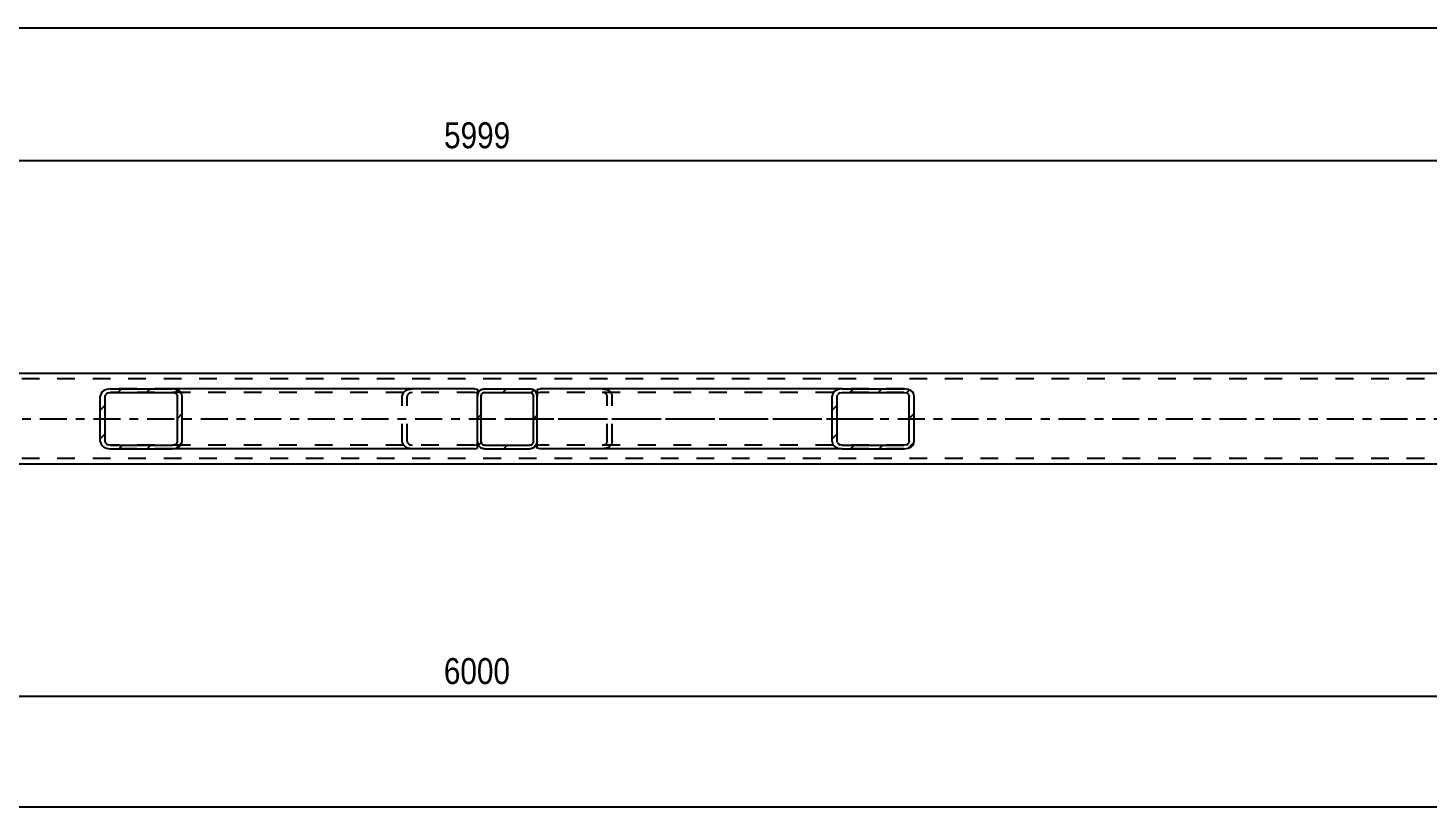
# Model space of a CAD drawing. Header units: millimetres. Extents: x 0 to 1189, y 0 to 841.
# Drawn here: x 440.2 to 594.7, y 302.5 to 388.5 of the extents above; entities that cross this region are included whole.
import ezdxf

# ---------------------------------------------------------------- set-up
doc = ezdxf.new("R2010")
doc.units = ezdxf.units.MM
doc.linetypes.add('DXK_LINE_DOT2', pattern=[3.9198, 1.9599, -1.9599])
doc.linetypes.add('DXK_LINE_DOT3', pattern=[5.9187, 2.979, -0.9799, 0.9799, -0.9799])
doc.styles.add('Arial Narrow', font='ARIALN.TTF', dxfattribs={"height": 0.2})

# ---------------------------------------------------------------- blocks, each defined once
blk = doc.blocks.new('Part-814738513-6427 - 6341')
at = {"linetype": 'Continuous'}
h = blk.add_hatch(dxfattribs=at)
h.set_pattern_fill('', scale=0.7, style=0, pattern_type=0)
h.set_pattern_definition([(45, (456.5164, 342.097), (-1.57154, 1.57154), [])])
h.paths.add_polyline_path([(456.1, 342.04), (456.52, 342.1), (456.87, 342.27), (457.11, 342.53), (457.19, 342.84), (457.19, 347.84), (457.11, 348.14), (456.87, 348.4), (456.52, 348.58), (456.1, 348.64), (449.23, 348.64), (448.81, 348.58), (448.46, 348.4), (448.22, 348.14), (448.13, 347.84), (448.13, 342.84), (448.22, 342.53), (448.46, 342.27), (448.81, 342.1), (449.23, 342.04)])
h.paths.add_polyline_path([(449.02, 342.47), (448.84, 342.55), (448.73, 342.68), (448.68, 342.84), (448.68, 347.84), (448.73, 347.99), (448.84, 348.12), (449.02, 348.21), (449.23, 348.24), (456.1, 348.24), (456.31, 348.21), (456.48, 348.12), (456.6, 347.99), (456.65, 347.84), (456.65, 342.84), (456.6, 342.68), (456.48, 342.55), (456.31, 342.47), (456.1, 342.44), (449.23, 342.44)])
at = {"color": 2, "linetype": 'Continuous'}
for p, q in [((448.22, 348.14), (448.13, 347.84)), ((448.13, 342.84), (448.13, 347.84)), ((448.68, 347.84), (448.73, 347.99)), ((448.68, 342.84), (448.68, 347.84)), ((449.23, 348.64), (448.81, 348.58)), ((449.02, 348.21), (449.23, 348.24)), ((449.23, 348.64), (456.1, 348.64)), ((449.23, 348.24), (456.1, 348.24)), ((489.44, 348.64), (456.1, 348.64)), ((456.52, 348.58), (456.1, 348.64)), ((456.1, 348.24), (456.31, 348.21)), ((456.6, 347.99), (456.65, 347.84)), ((456.65, 342.84), (456.65, 347.84)), ((457.19, 347.84), (457.11, 348.14)), ((457.19, 342.84), (457.19, 347.84)), ((489.44, 348.64), (489.76, 348.59)), ((489.76, 348.59), (489.76, 348.58)), ((489.76, 348.58), (489.76, 348.4)), ((489.76, 348.4), (489.76, 347.84)), ((448.13, 342.84), (448.22, 342.53)), ((448.73, 342.68), (448.68, 342.84)), ((448.81, 342.1), (449.23, 342.04)), ((449.23, 342.44), (449.02, 342.47)), ((449.23, 342.44), (456.1, 342.44)), ((449.23, 342.04), (456.1, 342.04)), ((456.31, 342.47), (456.1, 342.44)), ((456.1, 342.04), (456.52, 342.1)), ((489.44, 342.04), (456.1, 342.04)), ((456.65, 342.84), (456.6, 342.68)), ((457.11, 342.53), (457.19, 342.84)), ((489.44, 342.04), (489.76, 342.08)), ((489.76, 342.08), (489.76, 342.84))]:
    blk.add_line(p, q, dxfattribs=at)
at = {"color": 7, "linetype": 'DXK_LINE_DOT2'}
for p, q in [((456.1, 348.64), (449.23, 348.64)), ((489.44, 348.24), (449.23, 348.24)), ((481.47, 347.84), (481.56, 348.14)), ((481.47, 342.84), (481.47, 347.84)), ((482.06, 347.99), (482.02, 347.84)), ((482.02, 342.84), (482.02, 347.84)), ((482.15, 348.58), (482.57, 348.64)), ((482.57, 348.24), (482.36, 348.21)), ((489.65, 348.21), (489.44, 348.24)), ((489.76, 348.15), (489.65, 348.21)), ((489.76, 348.4), (489.76, 348.15)), ((489.76, 342.84), (489.76, 348.14)), ((489.44, 342.44), (449.23, 342.44)), ((456.1, 342.04), (449.23, 342.04)), ((481.56, 342.53), (481.47, 342.84)), ((482.02, 342.84), (482.06, 342.68)), ((482.57, 342.04), (482.15, 342.1)), ((482.36, 342.47), (482.57, 342.44)), ((489.44, 342.44), (489.65, 342.47)), ((489.65, 342.47), (489.76, 342.52))]:
    blk.add_line(p, q, dxfattribs=at)
at = {"color": 2, "linetype": 'Continuous'}
for centre, radius, start, end in [((449.06, 347.61), 1, 104.5547, 147.5896), ((449.15, 347.72), 0.501, 104.5547, 147.5896), ((456.18, 347.72), 0.501, 32.4104, 75.4453), ((456.26, 347.61), 1, 32.4104, 75.4453), ((449.06, 343.07), 1, 212.4104, 255.4453), ((449.15, 342.95), 0.501, 212.4104, 255.4453), ((456.18, 342.95), 0.501, 284.5547, 327.5896), ((456.26, 343.07), 1, 284.5547, 327.5896)]:
    blk.add_arc(centre, radius, start, end, dxfattribs=at)
at = {"color": 7, "linetype": 'DXK_LINE_DOT2'}
for centre, radius, start, end in [((482.4, 347.61), 1, 104.5547, 147.5896), ((482.49, 347.72), 0.501, 104.5547, 147.5896), ((482.4, 343.07), 1, 212.4104, 255.4453), ((482.49, 342.95), 0.501, 212.4104, 255.4453)]:
    blk.add_arc(centre, radius, start, end, dxfattribs=at)
blk = doc.blocks.new('Part-814738513-6457 - 6341')
at = {"linetype": 'Continuous'}
h = blk.add_hatch(dxfattribs=at)
h.set_pattern_fill('', scale=0.7, style=0, pattern_type=0)
h.set_pattern_definition([(45, (537.3027, 342.097), (-1.57154, 1.57154), [])])
h.paths.add_polyline_path([(536.88, 342.04), (537.3, 342.1), (537.66, 342.27), (537.9, 342.53), (537.98, 342.84), (537.98, 347.84), (537.9, 348.14), (537.66, 348.4), (537.3, 348.58), (536.88, 348.64), (530.02, 348.64), (529.6, 348.58), (529.24, 348.4), (529, 348.14), (528.92, 347.84), (528.92, 342.84), (529, 342.53), (529.24, 342.27), (529.6, 342.1), (530.02, 342.04)])
h.paths.add_polyline_path([(529.81, 342.47), (529.63, 342.55), (529.51, 342.68), (529.47, 342.84), (529.47, 347.84), (529.51, 347.99), (529.63, 348.12), (529.81, 348.21), (530.02, 348.24), (536.88, 348.24), (537.09, 348.21), (537.27, 348.12), (537.39, 347.99), (537.43, 347.84), (537.43, 342.84), (537.39, 342.68), (537.27, 342.55), (537.09, 342.47), (536.88, 342.44), (530.02, 342.44)])
at = {"color": 2, "linetype": 'Continuous'}
for p, q in [((496.36, 348.59), (496.68, 348.64)), ((496.36, 348.59), (496.36, 347.84)), ((530.02, 348.64), (496.68, 348.64)), ((529, 348.14), (528.92, 347.84)), ((528.92, 342.84), (528.92, 347.84)), ((529.47, 347.84), (529.51, 347.99)), ((529.47, 342.84), (529.47, 347.84)), ((530.02, 348.64), (529.6, 348.58)), ((529.81, 348.21), (530.02, 348.24)), ((530.02, 348.64), (536.88, 348.64)), ((530.02, 348.24), (536.88, 348.24)), ((537.3, 348.58), (536.88, 348.64)), ((536.88, 348.24), (537.09, 348.21)), ((537.39, 347.99), (537.43, 347.84)), ((537.43, 342.84), (537.43, 347.84)), ((537.98, 347.84), (537.9, 348.14)), ((537.98, 342.84), (537.98, 347.84)), ((496.36, 342.1), (496.36, 342.84)), ((496.36, 342.08), (496.36, 342.1)), ((496.68, 342.04), (496.36, 342.08)), ((530.02, 342.04), (496.68, 342.04)), ((528.92, 342.84), (529, 342.53)), ((529.51, 342.68), (529.47, 342.84)), ((529.6, 342.1), (530.02, 342.04)), ((530.02, 342.44), (529.81, 342.47)), ((530.02, 342.44), (536.88, 342.44)), ((530.02, 342.04), (536.88, 342.04)), ((537.09, 342.47), (536.88, 342.44)), ((536.88, 342.04), (537.3, 342.1)), ((537.43, 342.84), (537.39, 342.68)), ((537.9, 342.53), (537.98, 342.84))]:
    blk.add_line(p, q, dxfattribs=at)
at = {"color": 7, "linetype": 'DXK_LINE_DOT2'}
for p, q in [((496.36, 348.59), (496.36, 348.15)), ((496.47, 348.21), (496.36, 348.15)), ((496.36, 342.27), (496.36, 347.84)), ((496.68, 348.24), (496.47, 348.21)), ((536.88, 348.24), (496.68, 348.24)), ((503.54, 348.64), (503.96, 348.58)), ((503.75, 348.21), (503.54, 348.24)), ((504.09, 347.84), (504.05, 347.99)), ((504.09, 342.84), (504.09, 347.84)), ((504.56, 348.14), (504.64, 347.84)), ((504.64, 342.84), (504.64, 347.84)), ((536.88, 348.64), (530.02, 348.64)), ((496.36, 342.52), (496.47, 342.47)), ((496.47, 342.47), (496.68, 342.44)), ((536.88, 342.44), (496.68, 342.44)), ((503.54, 342.44), (503.75, 342.47)), ((503.96, 342.1), (503.54, 342.04)), ((504.05, 342.68), (504.09, 342.84)), ((504.64, 342.84), (504.56, 342.53)), ((536.88, 342.04), (530.02, 342.04))]:
    blk.add_line(p, q, dxfattribs=at)
at = {"color": 7, "linetype": 'DXK_LINE_DOT3'}
blk.add_line((493.26, 345.34), (533.45, 345.34), dxfattribs=at)
at = {"color": 7, "linetype": 'DXK_LINE_DOT2'}
for centre, radius, start, end in [((503.63, 347.72), 0.501, 32.4106, 75.4454), ((503.71, 347.61), 1, 32.4106, 75.4454), ((503.63, 342.95), 0.501, 284.5546, 327.5894), ((503.71, 343.07), 1, 284.5546, 327.5894)]:
    blk.add_arc(centre, radius, start, end, dxfattribs=at)
at = {"color": 2, "linetype": 'Continuous'}
for centre, radius, start, end in [((529.85, 347.61), 1, 104.5546, 147.5894), ((529.93, 347.72), 0.501, 104.5546, 147.5894), ((536.97, 347.72), 0.501, 32.4106, 75.4454), ((537.05, 347.61), 1, 32.4106, 75.4454), ((529.85, 343.07), 1, 212.4106, 255.4454), ((529.93, 342.95), 0.501, 212.4106, 255.4454), ((536.97, 342.95), 0.501, 284.5546, 327.5894), ((537.05, 343.07), 1, 284.5546, 327.5894)]:
    blk.add_arc(centre, radius, start, end, dxfattribs=at)
blk = doc.blocks.new('Part-814738513-6443 - 6341')
at = {"linetype": 'Continuous'}
h = blk.add_hatch(dxfattribs=at)
h.set_pattern_fill('', scale=0.7, style=0, pattern_type=0)
h.set_pattern_definition([(45, (495.8634, 342.097), (-1.57154, 1.57154), [])])
h.paths.add_polyline_path([(495.56, 342.04), (495.86, 342.1), (496.12, 342.27), (496.3, 342.53), (496.36, 342.84), (496.36, 347.84), (496.3, 348.14), (496.12, 348.4), (495.86, 348.58), (495.56, 348.64), (490.56, 348.64), (490.25, 348.58), (489.99, 348.4), (489.82, 348.14), (489.76, 347.84), (489.76, 342.84), (489.82, 342.53), (489.99, 342.27), (490.25, 342.1), (490.56, 342.04)])
h.paths.add_polyline_path([(490.4, 342.47), (490.27, 342.55), (490.19, 342.68), (490.16, 342.84), (490.16, 347.84), (490.19, 347.99), (490.27, 348.12), (490.4, 348.21), (490.56, 348.24), (495.56, 348.24), (495.71, 348.21), (495.84, 348.12), (495.93, 347.99), (495.96, 347.84), (495.96, 342.84), (495.93, 342.68), (495.84, 342.55), (495.71, 342.47), (495.56, 342.44), (490.56, 342.44)])
at = {"color": 7, "linetype": 'DXK_LINE_DOT2'}
for p, q in [((489.76, 347.84), (489.82, 348.14)), ((489.76, 342.84), (489.76, 347.84)), ((490.19, 347.99), (490.16, 347.84)), ((490.16, 342.84), (490.16, 347.84)), ((490.25, 348.58), (490.56, 348.64)), ((490.56, 348.24), (490.4, 348.21)), ((490.56, 348.64), (495.56, 348.64)), ((490.56, 348.24), (495.56, 348.24)), ((495.56, 348.64), (495.86, 348.58)), ((495.71, 348.21), (495.56, 348.24)), ((495.96, 347.84), (495.93, 347.99)), ((495.96, 342.84), (495.96, 347.84)), ((496.3, 348.14), (496.36, 347.84)), ((496.36, 342.84), (496.36, 347.84)), ((489.82, 342.53), (489.76, 342.84)), ((490.16, 342.84), (490.19, 342.68)), ((490.56, 342.04), (490.25, 342.1)), ((490.4, 342.47), (490.56, 342.44)), ((490.56, 342.44), (495.56, 342.44)), ((490.56, 342.04), (495.56, 342.04)), ((495.56, 342.44), (495.71, 342.47)), ((495.86, 342.1), (495.56, 342.04)), ((495.93, 342.68), (495.96, 342.84)), ((496.36, 342.84), (496.3, 342.53))]:
    blk.add_line(p, q, dxfattribs=at)
at = {"color": 2, "linetype": 'Continuous'}
for p, q in [((489.82, 348.14), (489.76, 347.84)), ((489.76, 342.84), (489.76, 347.84)), ((490.16, 347.84), (490.19, 347.99)), ((490.16, 342.84), (490.16, 347.84)), ((490.56, 348.64), (490.25, 348.58)), ((490.4, 348.21), (490.56, 348.24)), ((490.56, 348.64), (495.56, 348.64)), ((490.56, 348.24), (495.56, 348.24)), ((495.86, 348.58), (495.56, 348.64)), ((495.56, 348.24), (495.71, 348.21)), ((495.93, 347.99), (495.96, 347.84)), ((495.96, 342.84), (495.96, 347.84)), ((496.36, 347.84), (496.3, 348.14)), ((496.36, 342.84), (496.36, 347.84)), ((489.76, 342.84), (489.82, 342.53)), ((490.19, 342.68), (490.16, 342.84)), ((490.25, 342.1), (490.56, 342.04)), ((490.56, 342.44), (490.4, 342.47)), ((490.56, 342.44), (495.56, 342.44)), ((490.56, 342.04), (495.56, 342.04)), ((495.71, 342.47), (495.56, 342.44)), ((495.56, 342.04), (495.86, 342.1)), ((495.96, 342.84), (495.93, 342.68)), ((496.3, 342.53), (496.36, 342.84))]:
    blk.add_line(p, q, dxfattribs=at)
at = {"color": 7, "linetype": 'DXK_LINE_DOT3'}
blk.add_line((493.06, 345.34), (493.06, 345.34), dxfattribs=at)
at = {"color": 7, "linetype": 'DXK_LINE_DOT2'}
for centre, radius, start, end in [((490.56, 347.84), 0.8, 112.5, 157.5), ((490.56, 347.84), 0.4, 112.5, 157.5), ((495.56, 347.84), 0.4, 22.5, 67.5), ((495.56, 347.84), 0.8, 22.5, 67.5), ((490.56, 342.84), 0.8, 202.5, 247.5), ((490.56, 342.84), 0.4, 202.5, 247.5), ((495.56, 342.84), 0.4, 292.5, 337.5), ((495.56, 342.84), 0.8, 292.5, 337.5)]:
    blk.add_arc(centre, radius, start, end, dxfattribs=at)
at = {"color": 2, "linetype": 'Continuous'}
for centre, radius, start, end in [((490.56, 347.84), 0.8, 112.5, 157.5), ((490.56, 347.84), 0.4, 112.5, 157.5), ((495.56, 347.84), 0.4, 22.5, 67.5), ((495.56, 347.84), 0.8, 22.5, 67.5), ((490.56, 342.84), 0.8, 202.5, 247.5), ((490.56, 342.84), 0.4, 202.5, 247.5), ((495.56, 342.84), 0.4, 292.5, 337.5), ((495.56, 342.84), 0.8, 292.5, 337.5)]:
    blk.add_arc(centre, radius, start, end, dxfattribs=at)
blk = doc.blocks.new('Part-814738513-6497 - 6341')
at = {"color": 2, "linetype": 'Continuous'}
for p, q in [((760.76, 350.34), (92.26, 350.34)), ((760.76, 340.34), (92.26, 340.34))]:
    blk.add_line(p, q, dxfattribs=at)
at = {"color": 7, "linetype": 'DXK_LINE_DOT2'}
for p, q in [((766.76, 349.74), (92.26, 349.74)), ((766.76, 340.94), (92.26, 340.94))]:
    blk.add_line(p, q, dxfattribs=at)
at = {"color": 7, "linetype": 'DXK_LINE_DOT3'}
blk.add_line((92.26, 345.34), (766.76, 345.34), dxfattribs=at)
blk = doc.blocks.new('StraightDimension-814738513-6577 - 6341')
at = {"color": 7, "linetype": 'Continuous'}
blk.add_line((74.91, 388.46), (768.01, 388.46), dxfattribs=at)
blk = doc.blocks.new('StraightDimension-814738513-6702 - 6341')
at = {"color": 7, "linetype": 'Continuous'}
for p, q in [((639.72, 330.86), (639.72, 304.28)), ((339.72, 327.29), (339.72, 306.1)), ((341.22, 315.32), (338.22, 314.12)), ((638.22, 314.12), (641.22, 315.32)), ((339.72, 314.72), (639.72, 314.72))]:
    blk.add_line(p, q, dxfattribs=at)
at = {"color": 0}
blk.add_wipeout([(493.97, 315.47), (493.97, 319.67), (485.46, 319.67), (485.46, 315.47)], dxfattribs=at)
at = {"color": 0, "linetype": 'Continuous'}
blk.add_wipeout([(639.12, 314.02), (634.92, 314.02), (634.92, 303.68), (639.12, 303.68)], dxfattribs=at)
at = {"color": 3, "style": 'Arial Narrow'}
blk.add_text('6000', height=2.863, dxfattribs=at).set_placement((486.06, 316.07))
at = {"color": 3, "linetype": 'Continuous', "style": 'Arial Narrow'}
blk.add_text('12033', height=2.863, rotation=90.0002, dxfattribs=at).set_placement((638.52, 304.28))
blk = doc.blocks.new('StraightDimension-814738513-6753 - 6341')
at = {"color": 7, "linetype": 'Continuous'}
for p, q in [((639.72, 351.34), (639.72, 384.28)), ((339.76, 351.34), (339.76, 382.45)), ((341.26, 374.44), (338.26, 373.24)), ((638.22, 373.24), (641.22, 374.44)), ((339.76, 373.84), (639.72, 373.84))]:
    blk.add_line(p, q, dxfattribs=at)
at = {"color": 0, "linetype": 'Continuous'}
blk.add_wipeout([(639.12, 384.88), (634.92, 384.88), (634.92, 374.54), (639.12, 374.54)], dxfattribs=at)
at = {"color": 0}
blk.add_wipeout([(493.99, 374.59), (493.99, 378.79), (485.48, 378.79), (485.48, 374.59)], dxfattribs=at)
at = {"color": 3, "linetype": 'Continuous', "style": 'Arial Narrow'}
blk.add_text('12058', height=2.863, rotation=90.0002, dxfattribs=at).set_placement((638.52, 375.14))
at = {"color": 3, "style": 'Arial Narrow'}
blk.add_text('5999', height=2.863, dxfattribs=at).set_placement((486.08, 375.19))
blk = doc.blocks.new('StraightDimension-814738513-18911 - 6341')
at = {"color": 7, "linetype": 'Continuous'}
blk.add_line((76.16, 302.51), (766.76, 302.51), dxfattribs=at)

msp = doc.modelspace()

# ---------------------------------------------------------------- block references
for name in ['StraightDimension-814738513-6577 - 6341', 'Part-814738513-6497 - 6341', 'Part-814738513-6427 - 6341', 'Part-814738513-6443 - 6341', 'Part-814738513-6457 - 6341', 'StraightDimension-814738513-6702 - 6341']:
    msp.add_blockref(name, (0, 0))

# ---------------------------------------------------------------- next in the draw order: block references
for name in ['StraightDimension-814738513-6753 - 6341', 'StraightDimension-814738513-18911 - 6341']:
    msp.add_blockref(name, (0, 0))

doc.saveas('drawing.dxf')
